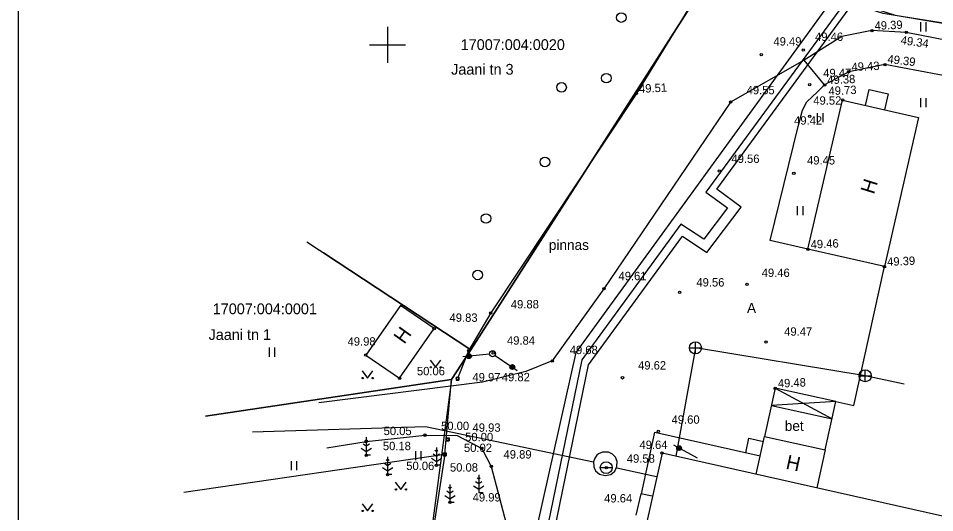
# Model space of a CAD drawing. Extents: x 641569 to 641767, y 6455666 to 6455967.
# Drawn here: x 641569.1 to 641645.7, y 6455710.9 to 6455752.2 of the extents above; entities that cross this region are included whole.
import ezdxf

# ---------------------------------------------------------------- set-up
doc = ezdxf.new("R2010")
doc.units = 0
for name, color, linetype in [('ABIJOONIS', 7, 'Continuous'), ('AED', 7, 'Continuous'), ('DTRASS', 7, 'Continuous'), ('HALJASTUS', 7, 'Continuous'), ('HOONE', 7, 'Continuous'), ('HOONEDET', 7, 'Continuous'), ('KKAEV', 7, 'Continuous'), ('KORGUS', 7, 'Continuous'), ('KTRASS', 7, 'Continuous'), ('PIIR', 7, 'Continuous'), ('POST', 7, 'Continuous'), ('PUU', 7, 'Continuous'), ('SIOHULIIN', 7, 'Continuous'), ('TEE', 7, 'Continuous'), ('TTRASS', 7, 'Continuous'), ('VKAEV', 7, 'Continuous'), ('VORK', 7, 'Continuous'), ('VTRASS', 7, 'Continuous')]:
    doc.layers.add(name, color=color, linetype=linetype)

msp = doc.modelspace()

# ---------------------------------------------------------------- linework, layer by layer
at = {"layer": 'ABIJOONIS'}
msp.add_line((641569.147, 6455967.124), (641569.147, 6455665.785), dxfattribs=at)
at = {"layer": 'AED'}
for p, q in [((641605.713, 6455722.235), (641605.713, 6455721.985)), ((641605.713, 6455722.235), (641605.963, 6455722.235)), ((641605.713, 6455721.985), (641605.963, 6455721.985)), ((641605.963, 6455722.235), (641605.963, 6455721.985)), ((641604.883, 6455717.155), (641604.883, 6455716.905)), ((641604.883, 6455717.155), (641605.133, 6455717.155)), ((641604.883, 6455716.905), (641605.133, 6455716.905)), ((641605.133, 6455717.155), (641605.133, 6455716.905)), ((641604.643, 6455715.905), (641604.643, 6455715.655)), ((641604.643, 6455715.905), (641604.893, 6455715.905)), ((641604.893, 6455715.905), (641604.893, 6455715.655)), ((641604.643, 6455715.655), (641604.893, 6455715.655))]:
    msp.add_line(p, q, dxfattribs=at)
for points in [[(641619.491, 6455767.215), (641631.2, 6455762.75), (641627.74, 6455757.29), (641620.78, 6455745.95), (641608.62, 6455727.6), (641606.76, 6455724.44), (641605.838, 6455722.11)], [(641627.742, 6455757.286), (641630.93, 6455756.2), (641642.41, 6455752.49), (641676.49, 6455747.06)], [(641606.833, 6455724.563), (641593.243, 6455733.5)], [(641604.767, 6455715.778), (641603.048, 6455704.56), (641600.688, 6455689.52), (641599.178, 6455680.48)]]:
    msp.add_lwpolyline(points, dxfattribs=at)
at = {"layer": 'DTRASS'}
msp.add_lwpolyline([(641640, 6455757.75), (641615.714, 6455724.283), (641609.74, 6455697.5)], dxfattribs=at)
at = {"layer": 'HALJASTUS'}
for p, q in [((641644.509, 6455751.89), (641644.509, 6455751.129)), ((641644.964, 6455751.89), (641644.964, 6455751.129)), ((641644.509, 6455745.545), (641644.509, 6455744.784)), ((641644.964, 6455745.545), (641644.964, 6455744.784)), ((641635.892, 6455744.296), (641635.892, 6455743.535)), ((641636.347, 6455744.296), (641636.347, 6455743.535)), ((641634.227, 6455736.524), (641634.227, 6455735.763)), ((641634.683, 6455736.524), (641634.683, 6455735.763)), ((641590.105, 6455724.699), (641590.105, 6455723.938)), ((641590.56, 6455724.699), (641590.56, 6455723.938)), ((641603.547, 6455723.656), (641604.011, 6455723.05)), ((641604.011, 6455723.05), (641604.456, 6455723.656)), ((641597.862, 6455722.754), (641598.325, 6455722.148)), ((641598.325, 6455722.148), (641598.771, 6455722.754)), ((641602.333, 6455716.052), (641602.333, 6455715.291)), ((641602.788, 6455716.052), (641602.788, 6455715.291)), ((641591.942, 6455715.204), (641591.942, 6455714.443)), ((641592.397, 6455715.204), (641592.397, 6455714.443)), ((641600.635, 6455713.455), (641601.099, 6455712.848)), ((641601.099, 6455712.848), (641601.544, 6455713.455)), ((641597.862, 6455711.651), (641598.325, 6455711.044)), ((641598.325, 6455711.044), (641598.771, 6455711.651))]:
    msp.add_line(p, q, dxfattribs=at)
for centre, radius in [((641619.523, 6455752.285), 0.4), ((641618.275, 6455747.219), 0.4), ((641614.531, 6455746.456), 0.4), ((641613.144, 6455740.21), 0.4), ((641608.221, 6455735.491), 0.4), ((641607.528, 6455730.773), 0.4), ((641603.61, 6455723.05), 0.055), ((641604.439, 6455723.05), 0.055), ((641597.924, 6455722.148), 0.055), ((641598.753, 6455722.148), 0.055), ((641600.698, 6455712.848), 0.055), ((641601.526, 6455712.848), 0.055), ((641597.924, 6455711.044), 0.055), ((641598.753, 6455711.044), 0.055)]:
    msp.add_circle(centre, radius, dxfattribs=at)
at = {"layer": 'HOONE'}
for p, q in [((641639.934, 6455744.949), (641640.242, 6455746.276)), ((641640.242, 6455746.276), (641641.831, 6455745.908)), ((641641.831, 6455745.908), (641641.523, 6455744.58)), ((641632.38, 6455721.305), (641631.488, 6455717.274)), ((641637.445, 6455720.185), (641632.38, 6455721.305)), ((641632.063, 6455719.87), (641637.128, 6455718.75)), ((641636.554, 6455716.154), (641637.445, 6455720.185)), ((641630.79, 6455714.116), (641631.488, 6455717.274)), ((641631.488, 6455717.274), (641636.554, 6455716.154)), ((641622.931, 6455715.883), (641620.218, 6455703.6)), ((641658.774, 6455707.825), (641622.931, 6455715.883)), ((641636.554, 6455716.154), (641635.852, 6455712.978)), ((641621.156, 6455712.489), (641620.742, 6455710.701)), ((641622.111, 6455712.267), (641621.156, 6455712.489))]:
    msp.add_line(p, q, dxfattribs=at)
for points in [[(641638.009, 6455745.395), (641644.344, 6455743.926), (641641.511, 6455731.47), (641635.116, 6455732.925), (641638.009, 6455745.395)], [(641603.891, 6455726.291), (641601.069, 6455728.226), (641598.173, 6455724.072), (641600.995, 6455722.137), (641603.891, 6455726.291), (641601.069, 6455728.226)], [(641632.38, 6455721.305), (641637.128, 6455718.75)], [(641637.445, 6455720.185), (641632.063, 6455719.87)]]:
    msp.add_lwpolyline(points, dxfattribs=at)
at = {"layer": 'HOONEDET'}
for p, q in [((641621.208, 6455712.477), (641622.322, 6455717.626)), ((641622.322, 6455717.626), (641631.127, 6455715.64)), ((641629.922, 6455715.906), (641630.191, 6455717.126)), ((641630.191, 6455717.126), (641631.396, 6455716.859))]:
    msp.add_line(p, q, dxfattribs=at)
at = {"layer": 'KKAEV'}
for p, q in [((641625.72, 6455724.18), (641625.72, 6455725.18)), ((641625.22, 6455724.68), (641626.22, 6455724.68)), ((641639.897, 6455721.841), (641639.897, 6455722.841)), ((641639.397, 6455722.341), (641640.397, 6455722.341))]:
    msp.add_line(p, q, dxfattribs=at)
for centre in [(641625.72, 6455724.68), (641639.897, 6455722.341)]:
    msp.add_circle(centre, 0.5, dxfattribs=at)
at = {"layer": 'KORGUS'}
for centre in [(641640.46, 6455751.2), (641643.33, 6455751.05), (641634.723, 6455749.569), (641631.218, 6455749.184), (641641.55, 6455748.36), (641638.53, 6455747.76), (641635.266, 6455746.67), (641636.51, 6455746.66), (641620.78, 6455745.95), (641628.65, 6455745.22), (641638.01, 6455745.4), (641635.269, 6455744.025), (641627.709, 6455739.453), (641633.937, 6455739.259), (641635.12, 6455732.92), (641641.51, 6455731.47), (641618.077, 6455729.616), (641630.033, 6455729.993), (641624.397, 6455729.309), (641608.62, 6455727.6), (641603.888, 6455726.29), (641631.621, 6455725.165), (641606.76, 6455724.44), (641608.82, 6455724.25), (641598.168, 6455724.07), (641613.757, 6455723.582), (641601, 6455722.14), (641605.838, 6455722.11), (641619.624, 6455722.174), (641632.38, 6455721.3), (641603.13, 6455717.38), (641622.611, 6455717.703), (641598.2, 6455716.84), (641605.01, 6455717.03), (641604.77, 6455715.78), (641607.87, 6455716.27), (641622.931, 6455715.883), (641598.218, 6455715.7), (641604.08, 6455714.86), (641608.66, 6455714.766), (641618.269, 6455714.663), (641600, 6455714.08), (641605.21, 6455711.76)]:
    msp.add_circle(centre, 0.1, dxfattribs=at)
at = {"layer": 'KTRASS'}
msp.add_lwpolyline([(641643.148, 6455721.656), (641639.896, 6455722.341), (641625.72, 6455724.68), (641624.079, 6455715.625)], dxfattribs=at)
at = {"layer": 'PIIR'}
for points in [[(641594.652, 6455732.622), (641606.94, 6455724.52), (641627.69, 6455756.97), (641630.77, 6455762.26), (641619.046, 6455766.973)], [(641673.14, 6455747.305), (641641.4, 6455752.63), (641627.69, 6455756.97), (641606.94, 6455724.52), (641605.35, 6455722.04), (641600.93, 6455688.71), (641639.62, 6455681.68), (641649.238, 6455679.481)], [(641584.784, 6455718.97), (641605.35, 6455722.04), (641606.94, 6455724.52), (641594.652, 6455732.622)], [(641582.972, 6455712.602), (641604.77, 6455715.78), (641605.35, 6455722.04), (641584.784, 6455718.97)]]:
    msp.add_lwpolyline(points, dxfattribs=at)
at = {"layer": 'POST'}
msp.add_circle((641608.768, 6455724.19), 0.25, dxfattribs=at)
at = {"layer": 'PUU'}
for p, q in [((641598.218, 6455716.45), (641597.951, 6455716.628)), ((641598.218, 6455716.85), (641598.094, 6455716.933)), ((641598.218, 6455717.2), (641598.218, 6455715.7)), ((641598.342, 6455716.933), (641598.218, 6455716.85)), ((641598.485, 6455716.628), (641598.218, 6455716.45)), ((641597.794, 6455716.289), (641598.218, 6455716.007)), ((641598.218, 6455716.007), (641598.642, 6455716.289)), ((641604.078, 6455716.01), (641603.954, 6455716.093)), ((641604.078, 6455716.36), (641604.078, 6455714.86)), ((641604.202, 6455716.093), (641604.078, 6455716.01)), ((641598.578, 6455715.7), (641598.218, 6455715.7)), ((641599.998, 6455715.23), (641599.874, 6455715.313)), ((641599.998, 6455715.58), (641599.998, 6455714.08)), ((641600.122, 6455715.313), (641599.998, 6455715.23)), ((641603.654, 6455715.449), (641604.078, 6455715.167)), ((641604.078, 6455715.61), (641603.811, 6455715.788)), ((641604.345, 6455715.788), (641604.078, 6455715.61)), ((641604.078, 6455715.167), (641604.502, 6455715.449)), ((641599.574, 6455714.669), (641599.998, 6455714.387)), ((641599.998, 6455714.83), (641599.731, 6455715.008)), ((641600.265, 6455715.008), (641599.998, 6455714.83)), ((641599.998, 6455714.387), (641600.422, 6455714.669)), ((641604.438, 6455714.86), (641604.078, 6455714.86)), ((641600.358, 6455714.08), (641599.998, 6455714.08)), ((641607.61, 6455713.7), (641607.486, 6455713.783)), ((641607.61, 6455714.05), (641607.61, 6455712.55)), ((641607.734, 6455713.783), (641607.61, 6455713.7)), ((641605.208, 6455712.91), (641605.084, 6455712.993)), ((641605.208, 6455713.26), (641605.208, 6455711.76)), ((641605.332, 6455712.993), (641605.208, 6455712.91)), ((641607.186, 6455713.139), (641607.61, 6455712.857)), ((641607.61, 6455713.3), (641607.343, 6455713.478)), ((641607.877, 6455713.478), (641607.61, 6455713.3)), ((641607.61, 6455712.857), (641608.034, 6455713.139)), ((641604.784, 6455712.349), (641605.208, 6455712.067)), ((641605.208, 6455712.51), (641604.941, 6455712.688)), ((641605.475, 6455712.688), (641605.208, 6455712.51)), ((641605.208, 6455712.067), (641605.632, 6455712.349)), ((641607.97, 6455712.55), (641607.61, 6455712.55)), ((641605.568, 6455711.76), (641605.208, 6455711.76))]:
    msp.add_line(p, q, dxfattribs=at)
at = {"layer": 'SIOHULIIN'}
for p, q in [((641608.519, 6455724.164), (641606.29, 6455723.934)), ((641608.768, 6455724.19), (641608.768, 6455724.19)), ((641608.768, 6455724.19), (641608.768, 6455724.19)), ((641608.975, 6455724.05), (641610.834, 6455722.798)), ((641625.876, 6455715.449), (641623.92, 6455716.541)), ((641626.094, 6455715.327), (641626.094, 6455715.327))]:
    msp.add_line(p, q, dxfattribs=at)
for centre, radius in [((641606.784, 6455723.985), 0.199), ((641606.784, 6455723.985), 0.19), ((641606.784, 6455723.985), 0.18), ((641606.784, 6455723.985), 0.171), ((641606.784, 6455723.985), 0.162), ((641606.784, 6455723.985), 0.152), ((641606.784, 6455723.985), 0.143), ((641606.784, 6455723.985), 0.133), ((641606.784, 6455723.985), 0.124), ((641606.784, 6455723.985), 0.114), ((641606.784, 6455723.985), 0.105), ((641606.784, 6455723.985), 0.0953), ((641606.784, 6455723.985), 0.0858), ((641606.784, 6455723.985), 0.0763), ((641606.784, 6455723.985), 0.0669), ((641606.784, 6455723.985), 0.0574), ((641606.784, 6455723.985), 0.0479), ((641606.784, 6455723.985), 0.0385), ((641606.784, 6455723.985), 0.029), ((641606.784, 6455723.985), 0.0195), ((641606.784, 6455723.985), 0.0101), ((641606.784, 6455723.985), 0.00061), ((641610.422, 6455723.075), 0.199), ((641610.422, 6455723.075), 0.19), ((641610.422, 6455723.075), 0.18), ((641610.422, 6455723.075), 0.171), ((641610.422, 6455723.075), 0.162), ((641610.422, 6455723.075), 0.152), ((641610.422, 6455723.075), 0.143), ((641610.422, 6455723.075), 0.133), ((641610.422, 6455723.075), 0.124), ((641610.422, 6455723.075), 0.114), ((641610.422, 6455723.075), 0.105), ((641610.422, 6455723.075), 0.0953), ((641610.422, 6455723.075), 0.0858), ((641610.422, 6455723.075), 0.0763), ((641610.422, 6455723.075), 0.0669), ((641610.422, 6455723.075), 0.0574), ((641610.422, 6455723.075), 0.0479), ((641610.422, 6455723.075), 0.0385), ((641610.422, 6455723.075), 0.029), ((641610.422, 6455723.075), 0.0195), ((641610.422, 6455723.075), 0.0101), ((641610.422, 6455723.075), 0.00061), ((641624.353, 6455716.299), 0.199), ((641624.353, 6455716.299), 0.19), ((641624.353, 6455716.299), 0.18), ((641624.353, 6455716.299), 0.171), ((641624.353, 6455716.299), 0.162), ((641624.353, 6455716.299), 0.152), ((641624.353, 6455716.299), 0.143), ((641624.353, 6455716.299), 0.133), ((641624.353, 6455716.299), 0.124), ((641624.353, 6455716.299), 0.114), ((641624.353, 6455716.299), 0.105), ((641624.353, 6455716.299), 0.0953), ((641624.353, 6455716.299), 0.0858), ((641624.353, 6455716.299), 0.0763), ((641624.353, 6455716.299), 0.0669), ((641624.353, 6455716.299), 0.0574), ((641624.353, 6455716.299), 0.0479), ((641624.353, 6455716.299), 0.0385), ((641624.353, 6455716.299), 0.029), ((641624.353, 6455716.299), 0.0195), ((641624.353, 6455716.299), 0.0101), ((641624.353, 6455716.299), 0.00061)]:
    msp.add_circle(centre, radius, dxfattribs=at)
at = {"layer": 'TEE'}
for points in [[(641658.12, 6455748.224), (641649.309, 6455749.875), (641643.33, 6455751.05), (641640.46, 6455751.2), (641637.946, 6455750.701), (641634.806, 6455748.736)], [(641634.806, 6455748.736), (641628.65, 6455745.22), (641618.077, 6455729.616), (641613.757, 6455723.582), (641611.542, 6455722.7), (641607.92, 6455721.8), (641594.264, 6455720.087)], [(641636.51, 6455746.66), (641634.806, 6455748.736)], [(641657.78, 6455745.312), (641641.55, 6455748.36), (641638.53, 6455747.76), (641636.51, 6455746.66)], [(641635.12, 6455732.92), (641631.959, 6455733.657), (641634.298, 6455743.18), (641634.656, 6455744.554), (641635.026, 6455745.234), (641635.904, 6455746.09), (641636.51, 6455746.66)], [(641637.445, 6455720.185), (641638.951, 6455719.86), (641641.51, 6455731.47)], [(641594.924, 6455716.334), (641598.198, 6455716.84), (641603.13, 6455717.38), (641605.808, 6455717.36), (641607.87, 6455716.27), (641608.66, 6455714.766), (641610.462, 6455707.874), (641612.2, 6455694.824), (641608.793, 6455687.127), (641601.948, 6455680.94), (641597.338, 6455678.303)]]:
    msp.add_lwpolyline(points, dxfattribs=at)
at = {"layer": 'TTRASS'}
for points in [[(641638.617, 6455754.144), (641626.594, 6455737.703), (641628.39, 6455736.369), (641626.422, 6455733.752), (641624.503, 6455735.018), (641616.213, 6455723.681), (641611.018, 6455698.345), (641640.299, 6455690.814)], [(641640.318, 6455691.274), (641611.77, 6455698.822), (641616.781, 6455723.265), (641624.635, 6455734.006), (641626.681, 6455732.657), (641629.528, 6455736.445), (641627.513, 6455737.942), (641639.102, 6455753.79)]]:
    msp.add_lwpolyline(points, dxfattribs=at)
at = {"layer": 'VKAEV'}
msp.add_line((641617.762, 6455714.663), (641618.762, 6455714.663), dxfattribs=at)
msp.add_lwpolyline([(641617.488, 6455715.711), (641617.302, 6455715.454), (641617.203, 6455715.148), (641617.227, 6455714.733), (641617.379, 6455714.412), (641617.695, 6455714.132), (641618.173, 6455713.996), (641618.65, 6455714.102), (641618.978, 6455714.378), (641619.16, 6455714.753), (641619.172, 6455715.169), (641619.034, 6455715.544), (641618.789, 6455715.791), (641618.455, 6455715.958), (641617.955, 6455715.968), (641617.615, 6455715.81), (641617.484, 6455715.705)], dxfattribs=at)
msp.add_circle((641618.262, 6455714.663), 0.5, dxfattribs=at)
at = {"layer": 'VORK'}
for p, q in [((641600, 6455751.5), (641600, 6455748.5)), ((641598.5, 6455750), (641601.5, 6455750))]:
    msp.add_line(p, q, dxfattribs=at)
at = {"layer": 'VTRASS'}
for points in [[(641617.198, 6455715.132), (641603.178, 6455718.082), (641588.709, 6455717.638)], [(641622.471, 6455713.893), (641619.157, 6455714.622)]]:
    msp.add_lwpolyline(points, dxfattribs=at)

# ---------------------------------------------------------------- texts
at = {"layer": 'HOONE'}
for rotation, p in [(72.62899, (641640.63, 6455737.456)), (54.36802, (641601.389, 6455724.927)), (347.81838, (641633.205, 6455714.583))]:
    msp.add_text('H', height=1.2, rotation=rotation, dxfattribs=at).set_placement(p)
at = {"layer": 'KORGUS'}
for s, rotation, p in [('49.39', 2.56399, (641640.697, 6455751.25)), ('49.39', 2.56399, (641640.697, 6455751.25)), ('49.34', 352.07174, (641642.833, 6455750.073)), ('49.34', 352.07174, (641642.833, 6455750.073)), ('49.39', 353.32447, (641641.73, 6455748.493)), ('49.39', 353.32447, (641641.73, 6455748.493)), ('49.43', 2.56399, (641638.767, 6455747.81)), ('49.43', 2.56399, (641638.767, 6455747.81)), ('49.38', 2.56399, (641636.747, 6455746.71)), ('49.38', 2.56399, (641636.747, 6455746.71)), ('49.51', 2.56399, (641621.017, 6455745.99)), ('49.51', 2.56399, (641621.017, 6455745.99)), ('49.73', 2.56399, (641636.847, 6455745.8)), ('49.73', 2.56399, (641636.847, 6455745.8)), ('49.46', 2.56399, (641635.357, 6455732.97)), ('49.39', 2.56399, (641641.747, 6455731.52)), ('49.48', 2.56399, (641632.617, 6455721.35))]:
    msp.add_text(s, height=0.7, rotation=rotation, dxfattribs=at).set_placement(p)
for s, p in [('49.46', (641635.712, 6455750.335)), ('49.49', (641632.232, 6455749.945)), ('49.47', (641636.391, 6455747.305)), ('49.55', (641629.993, 6455745.875)), ('49.52', (641635.563, 6455745.005)), ('49.42', (641633.961, 6455743.335)), ('49.56', (641628.725, 6455740.135)), ('49.45', (641635.041, 6455740.005)), ('49.46', (641631.252, 6455730.605)), ('49.61', (641619.29, 6455730.335)), ('49.56', (641625.795, 6455729.805)), ('49.88', (641610.295, 6455727.975)), ('49.83', (641605.175, 6455726.855)), ('49.47', (641633.131, 6455725.695)), ('49.98', (641596.655, 6455724.865)), ('49.84', (641609.971, 6455724.945)), ('49.68', (641615.215, 6455724.155)), ('49.62', (641620.923, 6455722.865)), ('50.06', (641602.447, 6455722.385)), ('49.97', (641607.083, 6455721.875)), ('49.82', (641609.543, 6455721.885)), ('49.60', (641623.725, 6455718.335)), ('50.00', (641604.467, 6455717.805)), ('49.93', (641607.095, 6455717.665)), ('50.05', (641599.666, 6455717.385)), ('50.00', (641606.477, 6455716.875)), ('50.18', (641599.602, 6455716.125)), ('50.02', (641606.376, 6455715.975)), ('49.64', (641621.041, 6455716.225)), ('49.89', (641609.685, 6455715.425)), ('50.06', (641601.557, 6455714.465)), ('49.58', (641619.985, 6455715.075)), ('50.08', (641605.207, 6455714.335)), ('49.99', (641607.105, 6455711.835)), ('49.64', (641618.091, 6455711.755))]:
    msp.add_text(s, height=0.7, dxfattribs=at).set_placement(p)
at = {"layer": 'PIIR'}
for s, p in [('17007:004:0020', (641606.105, 6455749.574)), ('Jaani tn 3', (641605.304, 6455747.512)), ('17007:004:0001', (641585.39, 6455727.491)), ('Jaani tn 1', (641585.043, 6455725.339))]:
    msp.add_text(s, height=0.9, dxfattribs=at).set_placement(p)
at = {"layer": 'TEE'}
for s, p in [('pinnas', (641613.47, 6455732.859)), ('A', (641630.025, 6455727.585)), ('bet', (641633.181, 6455717.735))]:
    msp.add_text(s, height=0.85, dxfattribs=at).set_placement(p)

doc.saveas('drawing.dxf')
